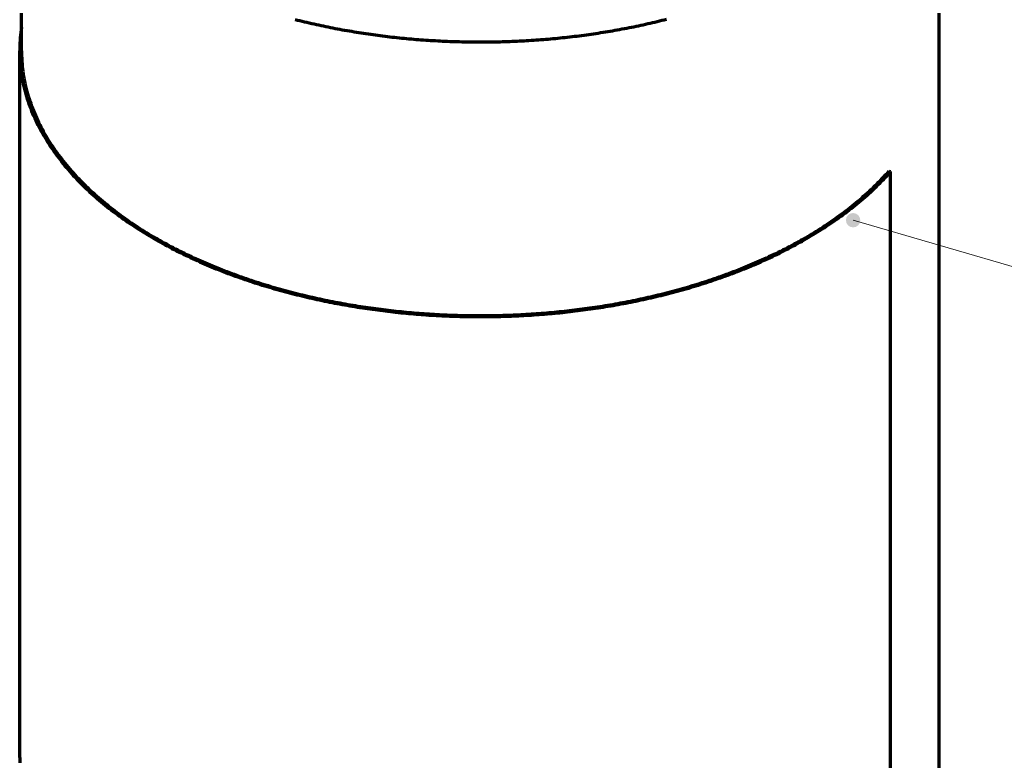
# Model space of a CAD drawing. Header units: millimetres. Extents: x 0 to 594, y 0 to 420.
# Drawn here: x 205.3 to 287.4, y 133.5 to 195.4 of the extents above; entities that cross this region are included whole.
import ezdxf

# ---------------------------------------------------------------- set-up
doc = ezdxf.new("R2010")
doc.units = ezdxf.units.MM
doc.layers.add('01-VISIBLE', color=7, linetype='CONTINUOUS', lineweight=70)
doc.layers.add('08-FINA', color=5, linetype='CONTINUOUS', lineweight=18)

msp = doc.modelspace()

# ---------------------------------------------------------------- hatches: boundary and pattern name
at = {"layer": '08-FINA'}
h = msp.add_hatch(color=7, dxfattribs=at)
h.dxf.hatch_style = 1
edge = h.paths.add_edge_path()
edge.add_arc((274.744, 178.63), 0.6, 0, 360)

# ---------------------------------------------------------------- linework, layer by layer
at = {"layer": '01-VISIBLE'}
for p, q in [((205.409, 192.754), (205.409, 215.588)), ((281.909, 86.465), (281.909, 215.588)), ((205.259, 133.793), (205.259, 192.754)), ((277.74, 182.728), (277.873, 182.689)), ((277.873, 123.728), (277.873, 182.689))]:
    msp.add_line(p, q, dxfattribs=at)
for points in [[(228.238, 195.379), (228.432, 195.33), (228.626, 195.281), (228.821, 195.234), (229.016, 195.187), (229.211, 195.14), (229.406, 195.095), (229.601, 195.05), (229.797, 195.005), (229.992, 194.962), (230.188, 194.919), (230.384, 194.877), (230.58, 194.835), (230.776, 194.794), (230.973, 194.754), (231.169, 194.715), (231.366, 194.676), (231.562, 194.638), (231.759, 194.6), (231.956, 194.563), (232.153, 194.527), (232.35, 194.491), (232.548, 194.456), (232.745, 194.422), (232.943, 194.389), (233.141, 194.356), (233.338, 194.323), (233.536, 194.292), (233.734, 194.261), (233.932, 194.23), (234.13, 194.2), (234.329, 194.171), (234.527, 194.143), (234.726, 194.115), (234.924, 194.088), (235.123, 194.061), (235.321, 194.035), (235.52, 194.01), (235.719, 193.985), (235.918, 193.961), (236.117, 193.938), (236.316, 193.915), (236.515, 193.893), (236.715, 193.871), (236.914, 193.85), (237.113, 193.83), (237.313, 193.81), (237.512, 193.791), (237.712, 193.773), (237.911, 193.755), (238.111, 193.738), (238.311, 193.721), (238.511, 193.705), (238.71, 193.69), (238.91, 193.675), (239.11, 193.661), (239.31, 193.647), (239.51, 193.635), (239.71, 193.622), (239.91, 193.611), (240.11, 193.599), (240.31, 193.589), (240.511, 193.579), (240.711, 193.57), (240.911, 193.561), (241.111, 193.553), (241.311, 193.546), (241.512, 193.539), (241.712, 193.533), (241.912, 193.527), (242.113, 193.522), (242.313, 193.518), (242.513, 193.514), (242.714, 193.511), (242.914, 193.508), (243.115, 193.506), (243.315, 193.505), (243.515, 193.504), (243.716, 193.504), (243.916, 193.505), (244.117, 193.506), (244.317, 193.508), (244.517, 193.51), (244.718, 193.513), (244.918, 193.516), (245.119, 193.52), (245.319, 193.525), (245.519, 193.53), (245.72, 193.536), (245.92, 193.543), (246.12, 193.55), (246.32, 193.558), (246.521, 193.566), (246.721, 193.575), (246.921, 193.585), (247.121, 193.595), (247.321, 193.606), (247.521, 193.617), (247.721, 193.629), (247.921, 193.642), (248.121, 193.655), (248.321, 193.669), (248.521, 193.683), (248.721, 193.698), (248.921, 193.714), (249.12, 193.731), (249.32, 193.747), (249.52, 193.765), (249.719, 193.783), (249.919, 193.802), (250.118, 193.821), (250.318, 193.841), (250.517, 193.862), (250.716, 193.883), (250.916, 193.905), (251.115, 193.928), (251.314, 193.951), (251.513, 193.975), (251.712, 193.999), (251.91, 194.024), (252.109, 194.05), (252.308, 194.076), (252.506, 194.103), (252.705, 194.131), (252.903, 194.159), (253.102, 194.188), (253.3, 194.217), (253.498, 194.247), (253.696, 194.278), (253.894, 194.31), (254.092, 194.342), (254.29, 194.374), (254.487, 194.408), (254.685, 194.442), (254.882, 194.476), (255.079, 194.512), (255.276, 194.548), (255.474, 194.584), (255.67, 194.621), (255.867, 194.659), (256.064, 194.698), (256.26, 194.737), (256.457, 194.777), (256.653, 194.818), (256.849, 194.859), (257.045, 194.901), (257.241, 194.943), (257.437, 194.987), (257.632, 195.031), (257.828, 195.075), (258.023, 195.121), (258.218, 195.166), (258.413, 195.213), (258.607, 195.261), (258.802, 195.309), (258.996, 195.357), (259.191, 195.407)], [(205.409, 194.712), (205.377, 194.496), (205.35, 194.279), (205.326, 194.062), (205.305, 193.845), (205.289, 193.627), (205.276, 193.409), (205.266, 193.191), (205.261, 192.972), (205.259, 192.754)], [(205.259, 192.754), (205.261, 192.54), (205.266, 192.326), (205.275, 192.112), (205.287, 191.898), (205.304, 191.684), (205.323, 191.471), (205.346, 191.258), (205.373, 191.045), (205.403, 190.833), (205.437, 190.621), (205.474, 190.41), (205.515, 190.2), (205.558, 189.99), (205.606, 189.781), (205.656, 189.573), (205.71, 189.365), (205.767, 189.159), (205.827, 188.953), (205.891, 188.748), (205.957, 188.545), (206.027, 188.342), (206.099, 188.14), (206.175, 187.94), (206.254, 187.741), (206.335, 187.542), (206.419, 187.345), (206.506, 187.149), (206.596, 186.955), (206.688, 186.762), (206.783, 186.569), (206.881, 186.379), (206.981, 186.189), (207.083, 186.001), (207.189, 185.814), (207.296, 185.629), (207.406, 185.445), (207.518, 185.262), (207.632, 185.081), (207.748, 184.901), (207.867, 184.723), (207.988, 184.546), (208.111, 184.37), (208.235, 184.196), (208.362, 184.023), (208.491, 183.852), (208.621, 183.682), (208.754, 183.513), (208.888, 183.346), (209.024, 183.18), (209.161, 183.016), (209.301, 182.853), (209.442, 182.692), (209.584, 182.532), (209.728, 182.373), (209.874, 182.216), (210.021, 182.061), (210.17, 181.906), (210.32, 181.753), (210.471, 181.602), (210.624, 181.451), (210.778, 181.303), (210.934, 181.155), (211.09, 181.009), (211.248, 180.864), (211.407, 180.721), (211.568, 180.579), (211.729, 180.438), (211.892, 180.298), (212.056, 180.16), (212.221, 180.023), (212.387, 179.888), (212.554, 179.754), (212.722, 179.621), (212.891, 179.489), (213.061, 179.359), (213.232, 179.229), (213.404, 179.101), (213.576, 178.975), (213.75, 178.849), (213.925, 178.725), (214.1, 178.602), (214.276, 178.48), (214.454, 178.359), (214.631, 178.24), (214.81, 178.122), (214.99, 178.005), (215.17, 177.889), (215.351, 177.774), (215.532, 177.66), (215.715, 177.548), (215.898, 177.436), (216.082, 177.326), (216.266, 177.217), (216.451, 177.109), (216.637, 177.002), (216.823, 176.896), (217.01, 176.792), (217.198, 176.688), (217.386, 176.585), (217.574, 176.484), (217.764, 176.383), (217.954, 176.284), (218.144, 176.186), (218.335, 176.088), (218.526, 175.992), (218.718, 175.897), (218.911, 175.802), (219.104, 175.709), (219.297, 175.617), (219.491, 175.526), (219.685, 175.435), (219.88, 175.346), (220.075, 175.258), (220.271, 175.17), (220.467, 175.084), (220.663, 174.999), (220.86, 174.914), (221.058, 174.831), (221.255, 174.748), (221.454, 174.666), (221.652, 174.586), (221.851, 174.506), (222.05, 174.427), (222.25, 174.349), (222.45, 174.272), (222.65, 174.196), (222.851, 174.121), (223.052, 174.047), (223.253, 173.973), (223.455, 173.901), (223.657, 173.829), (223.859, 173.758), (224.061, 173.688), (224.264, 173.619), (224.467, 173.551), (224.671, 173.484), (224.875, 173.417), (225.079, 173.352), (225.283, 173.287), (225.487, 173.223), (225.692, 173.16), (225.897, 173.098), (226.103, 173.037), (226.308, 172.976), (226.514, 172.916), (226.72, 172.857), (226.926, 172.799), (227.133, 172.742), (227.339, 172.686), (227.546, 172.63), (227.753, 172.575), (227.961, 172.521), (228.168, 172.468), (228.376, 172.415), (228.584, 172.364), (228.792, 172.313), (229.001, 172.263), (229.209, 172.213), (229.418, 172.165), (229.627, 172.117), (229.836, 172.07), (230.045, 172.024), (230.254, 171.978), (230.464, 171.934), (230.674, 171.89), (230.884, 171.847), (231.094, 171.804), (231.304, 171.763), (231.514, 171.722), (231.725, 171.682), (231.935, 171.642), (232.146, 171.604), (232.357, 171.566), (232.568, 171.529), (232.779, 171.492), (232.991, 171.457), (233.202, 171.422), (233.413, 171.387), (233.625, 171.354), (233.837, 171.321), (234.049, 171.289), (234.261, 171.258), (234.473, 171.228), (234.685, 171.198), (234.897, 171.169), (235.11, 171.14), (235.322, 171.113), (235.535, 171.086), (235.748, 171.059), (235.96, 171.034), (236.173, 171.009), (236.386, 170.985), (236.599, 170.962), (236.812, 170.939), (237.025, 170.917), (237.239, 170.896), (237.452, 170.875), (237.665, 170.856), (237.879, 170.836), (238.092, 170.818), (238.306, 170.8), (238.519, 170.783), (238.733, 170.767), (238.947, 170.751), (239.16, 170.736), (239.374, 170.722), (239.588, 170.709), (239.802, 170.696), (240.016, 170.684), (240.23, 170.672), (240.444, 170.662), (240.658, 170.652), (240.872, 170.642), (241.086, 170.634), (241.3, 170.626), (241.514, 170.618), (241.729, 170.612), (241.943, 170.606), (242.157, 170.601), (242.371, 170.596), (242.585, 170.593), (242.8, 170.589), (243.014, 170.587), (243.228, 170.585), (243.443, 170.584), (243.657, 170.584), (243.871, 170.584), (244.085, 170.585), (244.3, 170.587), (244.514, 170.589), (244.728, 170.592), (244.942, 170.596), (245.157, 170.601), (245.371, 170.606), (245.585, 170.612), (245.799, 170.618), (246.013, 170.626), (246.228, 170.633), (246.442, 170.642), (246.656, 170.651), (246.87, 170.661), (247.084, 170.672), (247.298, 170.684), (247.512, 170.696), (247.726, 170.709), (247.939, 170.722), (248.153, 170.736), (248.367, 170.751), (248.581, 170.767), (248.794, 170.783), (249.008, 170.8), (249.222, 170.818), (249.435, 170.836), (249.648, 170.855), (249.862, 170.875), (250.075, 170.896), (250.288, 170.917), (250.502, 170.939), (250.715, 170.961), (250.928, 170.985), (251.141, 171.009), (251.353, 171.033), (251.566, 171.059), (251.779, 171.085), (251.991, 171.112), (252.204, 171.14), (252.416, 171.168), (252.629, 171.197), (252.841, 171.227), (253.053, 171.257), (253.265, 171.289), (253.477, 171.321), (253.689, 171.353), (253.9, 171.387), (254.112, 171.421), (254.323, 171.456), (254.534, 171.492), (254.746, 171.528), (254.957, 171.565), (255.168, 171.603), (255.378, 171.642), (255.589, 171.681), (255.799, 171.721), (256.01, 171.762), (256.22, 171.804), (256.43, 171.846), (256.64, 171.889), (256.85, 171.933), (257.059, 171.978), (257.269, 172.023), (257.478, 172.069), (257.687, 172.116), (257.896, 172.164), (258.105, 172.212), (258.313, 172.262), (258.521, 172.312), (258.73, 172.363), (258.938, 172.414), (259.145, 172.467), (259.353, 172.52), (259.56, 172.574), (259.767, 172.629), (259.974, 172.685), (260.181, 172.741), (260.388, 172.798), (260.594, 172.856), (260.8, 172.915), (261.006, 172.975), (261.211, 173.035), (261.416, 173.097), (261.622, 173.159), (261.826, 173.222), (262.031, 173.286), (262.235, 173.351), (262.439, 173.416), (262.643, 173.483), (262.846, 173.55), (263.049, 173.618), (263.252, 173.687), (263.455, 173.757), (263.657, 173.828), (263.859, 173.899), (264.061, 173.972), (264.262, 174.045), (264.463, 174.12), (264.664, 174.195), (264.864, 174.271), (265.064, 174.348), (265.264, 174.426), (265.463, 174.505), (265.662, 174.584), (265.86, 174.665), (266.058, 174.747), (266.256, 174.829), (266.454, 174.913), (266.65, 174.997), (266.847, 175.082), (267.043, 175.169), (267.239, 175.256), (267.434, 175.344), (267.629, 175.434), (267.823, 175.524), (268.017, 175.615), (268.211, 175.707), (268.403, 175.801), (268.596, 175.895), (268.788, 175.99), (268.979, 176.086), (269.17, 176.184), (269.361, 176.282), (269.55, 176.381), (269.74, 176.482), (269.928, 176.583), (270.116, 176.686), (270.304, 176.79), (270.491, 176.894), (270.677, 177), (270.863, 177.107), (271.048, 177.215), (271.233, 177.324), (271.416, 177.434), (271.599, 177.546), (271.782, 177.658), (271.963, 177.772), (272.144, 177.887), (272.325, 178.002), (272.504, 178.12), (272.683, 178.238), (272.861, 178.357), (273.038, 178.478), (273.214, 178.6), (273.39, 178.723), (273.564, 178.847), (273.738, 178.972), (273.911, 179.099), (274.083, 179.227), (274.254, 179.356), (274.424, 179.487), (274.593, 179.618), (274.761, 179.751), (274.928, 179.885), (275.094, 180.021), (275.259, 180.158), (275.423, 180.296), (275.585, 180.435), (275.747, 180.576), (275.907, 180.718), (276.066, 180.861), (276.224, 181.006), (276.381, 181.152), (276.537, 181.3), (276.691, 181.449), (276.844, 181.599), (276.995, 181.75), (277.145, 181.903), (277.294, 182.058), (277.441, 182.213), (277.587, 182.371), (277.731, 182.529), (277.873, 182.689)], [(205.409, 192.754), (205.411, 192.541), (205.416, 192.327), (205.425, 192.114), (205.437, 191.901), (205.453, 191.688), (205.473, 191.476), (205.496, 191.263), (205.523, 191.052), (205.553, 190.84), (205.586, 190.629), (205.623, 190.419), (205.664, 190.21), (205.707, 190.001), (205.754, 189.793), (205.805, 189.585), (205.858, 189.379), (205.915, 189.173), (205.975, 188.968), (206.038, 188.764), (206.105, 188.561), (206.174, 188.359), (206.246, 188.159), (206.321, 187.959), (206.4, 187.76), (206.481, 187.563), (206.565, 187.366), (206.651, 187.171), (206.741, 186.978), (206.833, 186.785), (206.927, 186.594), (207.024, 186.404), (207.124, 186.215), (207.226, 186.028), (207.331, 185.841), (207.438, 185.657), (207.547, 185.473), (207.659, 185.292), (207.773, 185.111), (207.889, 184.932), (208.007, 184.754), (208.127, 184.578), (208.249, 184.403), (208.374, 184.229), (208.5, 184.057), (208.628, 183.886), (208.758, 183.717), (208.89, 183.549), (209.024, 183.383), (209.159, 183.218), (209.296, 183.054), (209.435, 182.892), (209.575, 182.731), (209.717, 182.572), (209.861, 182.414), (210.006, 182.257), (210.152, 182.102), (210.3, 181.949), (210.45, 181.796), (210.601, 181.645), (210.753, 181.495), (210.907, 181.347), (211.061, 181.2), (211.217, 181.055), (211.375, 180.911), (211.533, 180.768), (211.693, 180.626), (211.854, 180.486), (212.016, 180.347), (212.179, 180.209), (212.344, 180.073), (212.509, 179.938), (212.675, 179.804), (212.843, 179.672), (213.011, 179.541), (213.18, 179.411), (213.351, 179.282), (213.522, 179.155), (213.694, 179.029), (213.867, 178.904), (214.041, 178.78), (214.216, 178.657), (214.391, 178.536), (214.568, 178.416), (214.745, 178.297), (214.923, 178.179), (215.102, 178.062), (215.281, 177.947), (215.461, 177.832), (215.642, 177.719), (215.824, 177.607), (216.006, 177.496), (216.189, 177.386), (216.373, 177.278), (216.557, 177.17), (216.742, 177.064), (216.928, 176.958), (217.114, 176.854), (217.301, 176.751), (217.488, 176.648), (217.676, 176.547), (217.865, 176.447), (218.054, 176.348), (218.244, 176.25), (218.434, 176.153), (218.624, 176.057), (218.816, 175.962), (219.007, 175.869), (219.199, 175.776), (219.392, 175.684), (219.585, 175.593), (219.779, 175.503), (219.973, 175.414), (220.167, 175.326), (220.362, 175.239), (220.558, 175.153), (220.753, 175.068), (220.949, 174.984), (221.146, 174.901), (221.343, 174.818), (221.54, 174.737), (221.738, 174.657), (221.936, 174.577), (222.135, 174.499), (222.333, 174.421), (222.533, 174.344), (222.732, 174.269), (222.932, 174.194), (223.132, 174.12), (223.333, 174.047), (223.534, 173.974), (223.735, 173.903), (223.936, 173.832), (224.138, 173.763), (224.34, 173.694), (224.542, 173.626), (224.745, 173.559), (224.948, 173.493), (225.151, 173.428), (225.355, 173.363), (225.558, 173.3), (225.762, 173.237), (225.967, 173.175), (226.171, 173.114), (226.376, 173.053), (226.581, 172.994), (226.786, 172.935), (226.992, 172.877), (227.197, 172.82), (227.403, 172.764), (227.609, 172.709), (227.816, 172.654), (228.022, 172.6), (228.229, 172.547), (228.436, 172.495), (228.643, 172.443), (228.85, 172.393), (229.058, 172.343), (229.266, 172.294), (229.473, 172.245), (229.682, 172.198), (229.89, 172.151), (230.098, 172.105), (230.307, 172.06), (230.516, 172.015), (230.724, 171.971), (230.934, 171.928), (231.143, 171.886), (231.352, 171.845), (231.562, 171.804), (231.771, 171.764), (231.981, 171.725), (232.191, 171.686), (232.401, 171.649), (232.611, 171.612), (232.822, 171.575), (233.032, 171.54), (233.243, 171.505), (233.454, 171.471), (233.664, 171.438), (233.875, 171.405), (234.086, 171.373), (234.297, 171.342), (234.509, 171.312), (234.72, 171.282), (234.932, 171.253), (235.143, 171.225), (235.355, 171.197), (235.567, 171.17), (235.778, 171.144), (235.99, 171.119), (236.202, 171.094), (236.414, 171.07), (236.627, 171.047), (236.839, 171.024), (237.051, 171.002), (237.264, 170.981), (237.476, 170.961), (237.689, 170.941), (237.901, 170.922), (238.114, 170.904), (238.327, 170.886), (238.539, 170.869), (238.752, 170.853), (238.965, 170.837), (239.178, 170.822), (239.391, 170.808), (239.604, 170.795), (239.817, 170.782), (240.03, 170.77), (240.243, 170.759), (240.456, 170.748), (240.67, 170.738), (240.883, 170.729), (241.096, 170.72), (241.309, 170.712), (241.523, 170.705), (241.736, 170.698), (241.949, 170.693), (242.163, 170.687), (242.376, 170.683), (242.59, 170.679), (242.803, 170.676), (243.016, 170.674), (243.23, 170.672), (243.443, 170.671), (243.657, 170.67), (243.87, 170.671), (244.084, 170.672), (244.297, 170.674), (244.511, 170.676), (244.724, 170.679), (244.937, 170.683), (245.151, 170.687), (245.364, 170.692), (245.578, 170.698), (245.791, 170.705), (246.004, 170.712), (246.218, 170.72), (246.431, 170.729), (246.644, 170.738), (246.857, 170.748), (247.07, 170.758), (247.284, 170.77), (247.497, 170.782), (247.71, 170.795), (247.923, 170.808), (248.136, 170.822), (248.349, 170.837), (248.562, 170.853), (248.774, 170.869), (248.987, 170.886), (249.2, 170.903), (249.412, 170.922), (249.625, 170.941), (249.838, 170.96), (250.05, 170.981), (250.262, 171.002), (250.475, 171.024), (250.687, 171.046), (250.899, 171.07), (251.111, 171.094), (251.323, 171.118), (251.535, 171.144), (251.747, 171.17), (251.959, 171.197), (252.171, 171.224), (252.382, 171.252), (252.594, 171.281), (252.805, 171.311), (253.016, 171.341), (253.227, 171.373), (253.438, 171.404), (253.649, 171.437), (253.86, 171.47), (254.071, 171.504), (254.281, 171.539), (254.492, 171.575), (254.702, 171.611), (254.913, 171.648), (255.123, 171.686), (255.333, 171.724), (255.542, 171.763), (255.752, 171.803), (255.962, 171.844), (256.171, 171.885), (256.38, 171.928), (256.589, 171.971), (256.798, 172.014), (257.007, 172.059), (257.216, 172.104), (257.424, 172.15), (257.632, 172.197), (257.84, 172.244), (258.048, 172.293), (258.256, 172.342), (258.463, 172.392), (258.671, 172.442), (258.878, 172.494), (259.085, 172.546), (259.292, 172.599), (259.498, 172.653), (259.705, 172.707), (259.911, 172.763), (260.117, 172.819), (260.322, 172.876), (260.528, 172.934), (260.733, 172.993), (260.938, 173.052), (261.143, 173.112), (261.347, 173.174), (261.551, 173.236), (261.755, 173.298), (261.959, 173.362), (262.163, 173.426), (262.366, 173.492), (262.569, 173.558), (262.771, 173.625), (262.974, 173.693), (263.176, 173.762), (263.378, 173.831), (263.579, 173.902), (263.78, 173.973), (263.981, 174.045), (264.182, 174.118), (264.382, 174.192), (264.582, 174.267), (264.781, 174.343), (264.98, 174.42), (265.179, 174.497), (265.378, 174.576), (265.576, 174.655), (265.774, 174.736), (265.971, 174.817), (266.168, 174.899), (266.365, 174.982), (266.561, 175.066), (266.756, 175.151), (266.952, 175.237), (267.147, 175.324), (267.341, 175.412), (267.535, 175.501), (267.729, 175.591), (267.922, 175.682), (268.115, 175.774), (268.307, 175.867), (268.498, 175.961), (268.69, 176.056), (268.88, 176.152), (269.071, 176.248), (269.26, 176.346), (269.449, 176.445), (269.638, 176.545), (269.826, 176.647), (270.013, 176.749), (270.2, 176.852), (270.386, 176.956), (270.572, 177.062), (270.757, 177.168), (270.941, 177.276), (271.125, 177.384), (271.308, 177.494), (271.49, 177.605), (271.672, 177.717), (271.853, 177.83), (272.033, 177.945), (272.213, 178.06), (272.391, 178.177), (272.569, 178.295), (272.747, 178.413), (272.923, 178.534), (273.099, 178.655), (273.273, 178.777), (273.447, 178.901), (273.62, 179.026), (273.793, 179.152), (273.964, 179.28), (274.134, 179.408), (274.303, 179.538), (274.472, 179.67), (274.639, 179.802), (274.806, 179.936), (274.971, 180.071), (275.135, 180.207), (275.298, 180.344), (275.461, 180.483), (275.621, 180.624), (275.781, 180.765), (275.94, 180.908), (276.097, 181.052), (276.253, 181.198), (276.408, 181.344), (276.562, 181.493), (276.714, 181.642), (276.865, 181.793), (277.014, 181.946), (277.162, 182.099), (277.309, 182.255), (277.454, 182.411), (277.598, 182.569), (277.74, 182.728)], [(205.259, 133.793), (205.261, 133.579), (205.266, 133.365)]]:
    msp.add_lwpolyline(points, dxfattribs=at)
at = {"layer": '08-FINA'}
msp.add_line((369.679, 151.024), (274.744, 178.63), dxfattribs=at)

doc.saveas('drawing.dxf')
